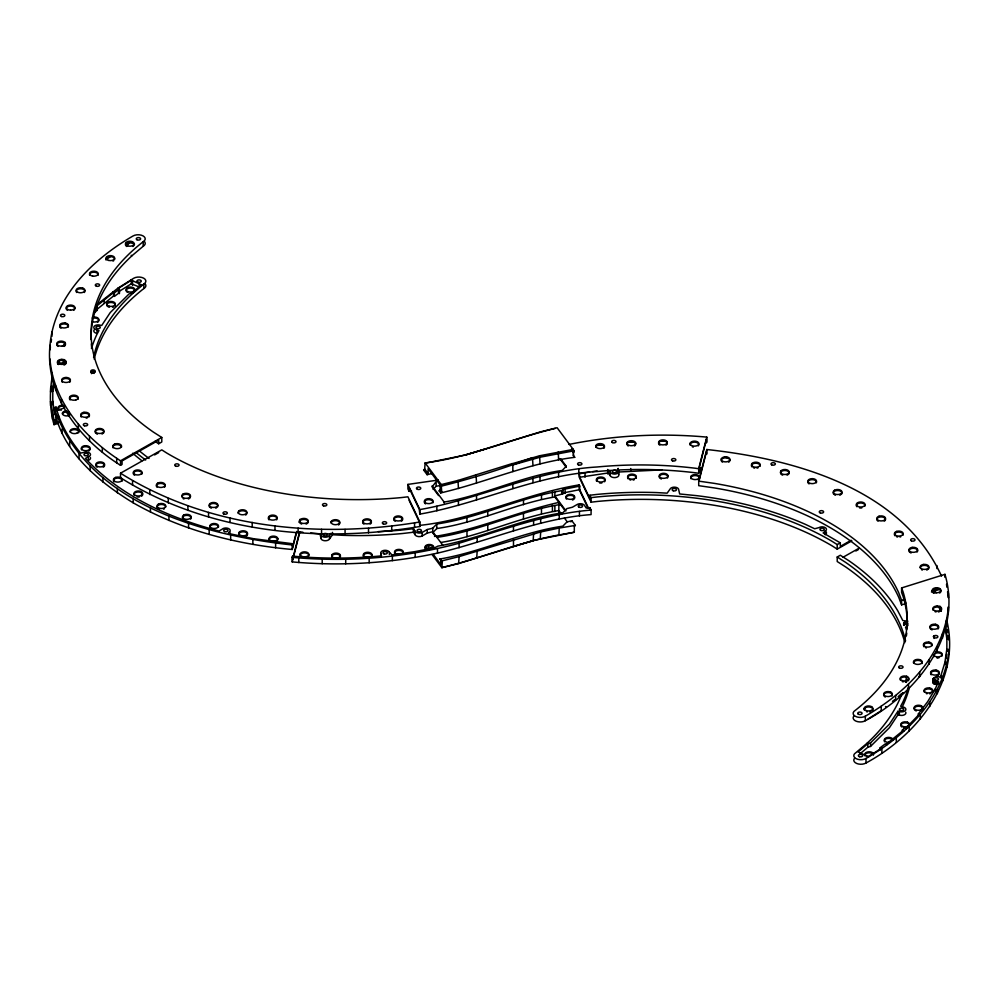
<?xml version="1.0" encoding="UTF-8"?>
<svg xmlns="http://www.w3.org/2000/svg" width="999" height="999" viewBox="0 0 999 999"><rect width="100%" height="100%" fill="white"/><g stroke="black" fill="none" stroke-linecap="round" stroke-linejoin="round"><path stroke-width="1.5" d="M158.691 443.756L158.691 440.209L122.065 460.914L122.065 464.46L120.517 465.334C79.982 439.86 44.918 395.766 49.975 345.354C54.133 296.528 92.732 259.24 133.017 235.989A7.105 4.096 0 0 1 143.057 235.901A7.105 4.096 0 0 1 143.219 241.696A266.858 154.071 0 0 0 153.409 432.105L161.788 437.462L161.788 441.995L158.691 443.756L154.995 441.396M58.379 423.301L54.033 424.662C49.438 408.803 49.563 391.808 52.373 375.624M53.659 381.743L52.797 387.699L52.76 404.72L52.76 401.173L54.658 414.597M946.852 651.098L946.877 635.589L945.616 626.635M853.758 716.196A7.105 4.096 0 0 0 856.255 721.253A7.105 4.096 0 0 0 865.334 720.716C916.807 693.281 963.048 635.664 944.967 574.338L901.597 587.936L901.597 592.469L902.984 596.116A266.858 154.071 0 0 1 907.104 628.771M854.682 758.166A7.105 4.096 0 0 0 856.643 763.448A7.105 4.096 0 0 0 865.983 763.011C915.821 736.051 960.851 682.117 947.139 622.002L947.139 626.548M512.125 463.736L539.622 455.756L573.239 449.413L573.676 456.618L574.712 457.33C528.521 462.962 485.739 482.467 440.671 492.932L439.16 490.896L440.147 489.76L440.147 484.902L428.109 468.718L428.109 473.576L427.122 474.712L423.638 470.029L424.687 468.968L425.112 462.924C469.942 457.317 511.625 438.873 555.294 428.396M50.412 346.89L49.975 349.887L49.975 345.354M51.061 342.37L51.498 339.373M51.498 386.176L50.624 392.182L50.624 387.649M53.871 383.791L52.797 391.246L52.797 387.699M901.597 587.936L902.984 591.57A266.858 154.071 0 0 1 855.132 710.476A7.105 4.096 0 0 0 855.294 716.271A7.105 4.096 0 0 0 865.334 716.183C905.631 692.919 944.23 655.644 948.376 606.818L948.376 611.351M945.116 664.535L945.554 661.55M945.991 658.566L946.64 654.095M902.047 693.393A266.858 154.071 0 0 1 866.92 743.343L855.781 752.771A7.105 4.096 0 0 0 855.943 758.566A7.105 4.096 0 0 0 865.983 758.478C906.268 735.214 944.867 697.939 949.025 649.113L949.025 653.646M90.809 372.14L92.42 370.929L94.868 371.516A2.173 1.249 0 0 1 95.155 372.14M277.66 540.084L277.759 539.635A4.346 2.51 0 0 0 274.538 537.212A4.346 2.51 0 0 0 269.655 538.374L269.231 538.985A4.346 2.51 0 0 0 269.655 540.884M308.179 522.09L308.067 522.564A4.346 2.51 0 0 1 307.63 523.176M308.716 556.006L308.866 555.357A4.346 2.51 0 0 0 305.082 552.872A4.346 2.51 0 0 0 300.324 554.707L300.175 555.357A4.346 2.51 0 0 0 301.448 557.13M331.131 523.001L331.231 522.527A4.346 2.51 0 0 1 335.427 520.666A4.346 2.51 0 0 1 339.623 522.527L339.772 523.176A4.346 2.51 0 0 1 339.623 523.826M667.12 444.031L667.27 443.381A4.346 2.51 0 0 0 662.924 440.871A4.346 2.51 0 0 0 658.591 443.381L658.741 444.031A4.346 2.51 0 0 0 659.852 445.154M699.312 478.721L699.462 478.071A4.346 2.51 0 0 0 695.691 475.586A4.346 2.51 0 0 0 690.933 477.422L690.784 478.071A4.346 2.51 0 0 0 690.933 478.721M933.078 679.02L934.04 680.356L936.35 680.906L936.35 684.452C929.295 684.228 934.102 672.864 940.334 677.397L944.904 662.474L946.852 649.063L946.852 651.423M933.078 682.567L933.516 681.618M292.22 549.487L292.545 543.718L253.484 538.698L228.384 533.466L229.583 531.793A4.358 2.522 0 0 0 227.997 528.346A4.358 2.522 0 0 0 222.04 529.27L218.968 531.043C169.743 518.019 120.567 496.353 85.439 458.429L88.337 456.755A4.358 2.522 0 0 0 89.922 453.321A4.358 2.522 0 0 0 83.966 452.397L80.569 453.096C69.58 439.535 60.29 424.163 56.056 407.093L54.033 407.717C60.764 450.462 98.064 481.468 133.204 502.834C181.693 530.444 236.913 544.542 292.22 549.487L296.828 531.418M296.278 532.579L292.545 547.265L292.545 543.718M299.126 522.39L299.9 519.368M292.22 557.355L292.545 556.118C322.103 558.816 351.948 558.778 381.493 555.869L380.944 553.458A4.358 2.522 0 0 1 384.028 550.387A4.358 2.522 0 0 1 389.36 552.16L391.945 554.895L414.597 551.685L434.565 547.827L437.937 546.128C480.144 538.998 520.054 519.105 562.849 512.762L566.908 508.591L572.377 507.23L577.497 504.308A4.358 2.522 0 0 1 584.652 505.694L586.251 508.066L589.934 507.642L591.083 510.064L591.083 514.597C537.887 518.543 488.923 541.171 437.5 553.121C389.885 563.324 340.721 566.321 292.22 561.9L292.22 557.355C348.089 562.4 404.907 557.867 459.103 543.219C502.485 530.019 545.504 513.836 591.083 510.064M299.65 531.768L292.545 559.665L292.545 556.118M292.22 561.9L299.9 531.78M411.526 491.071L409.066 491.358L409.066 487.824L419.268 509.353L419.842 514.11C479.832 503.696 535.551 474.987 596.977 471.528A266.858 154.071 0 0 1 695.204 472.764L698.713 473.264L698.713 468.731L706.78 437.1C660.814 432.979 614.185 435.239 568.931 444.443M698.713 473.264L699.35 467.232L706.455 439.335L706.455 442.882L706.78 441.645L706.78 437.1M905.569 602.122L905.569 603.633L901.597 604.87L898.75 597.377A266.858 154.071 0 0 0 714.372 487.924L698.713 485.676L698.713 481.131L706.78 449.513C794.729 458.991 901.448 488.523 941.52 576.086M699.35 479.632L706.455 451.735L706.455 454.108M57.742 363.948L58.591 361.001L58.591 364.535L59.316 360.552M918.368 716.258L918.368 713.898L927.734 701.56L935.314 688.823L938.473 681.58L936.35 680.906M426.186 462.987L465.384 455.044L540.372 431.893L557.117 427.734L573.239 449.413M441.883 567.719L442.307 561.675L439.81 558.99C481.393 552.185 520.666 532.23 562.849 526.161L566.908 521.977L571.878 520.754L575.362 525.424L574.313 526.485L574.313 532.23L533.616 540.409L458.628 563.573L441.883 567.719L432.03 554.482M908.203 688.224A271.204 156.581 0 0 1 902.746 702.359L900.673 706.218L902.646 706.93A4.358 2.522 0 0 1 905.544 710.326A4.358 2.522 0 0 1 899.337 711.538L897.926 711.288L889.385 724.213L870.529 742.869L867.831 743.681L858.079 751.935L868.705 756.767M897.926 711.288L897.926 714.834L889.385 727.759L870.529 746.415L867.831 747.227L860.251 753.646M63.012 346.291L65.297 342.445M217.47 506.968L217.72 506.618A4.346 2.51 0 0 0 214.098 503.484A4.346 2.51 0 0 0 209.191 505.969M246.666 513.986L246.716 513.911A4.346 2.51 0 0 0 244.193 510.939A4.346 2.51 0 0 0 238.773 512.012L238.336 512.612A4.346 2.51 0 0 0 238.187 513.261M247.302 535.027L246.928 535.539A4.346 2.51 0 0 1 246.241 536.063M332.492 532.38L332.492 534.74L329.533 538.873A4.358 2.522 0 0 1 324.75 540.721A4.358 2.522 0 0 1 320.954 538.224L320.954 534.677A4.358 2.522 0 0 0 324.75 537.175A4.358 2.522 0 0 0 329.533 535.327L331.006 533.266M729.769 461.014L729.345 461.613A4.346 2.51 0 0 1 728.646 462.137M903.92 625.349C901.772 621.59 909.465 620.604 907.554 624.787M440.671 492.932L441.67 491.795L441.233 484.59L425.112 462.924M434.54 536.451C477.023 529.957 516.57 512.025 558.329 502.522L559.84 504.57L558.853 505.694L558.853 510.551L561.625 514.285M570.891 521.878L571.878 520.754M905.731 728.259L919.342 714.173M438.573 495.579L432.092 486.875L436.151 481.693L436.151 486.238L433.104 489.373M378.196 531.618A271.204 156.581 0 0 0 402.734 529.945L413.399 528.696L414.985 531.068A4.358 2.522 0 0 0 422.14 532.455L427.26 529.532L432.742 528.171L436.788 524C479.595 517.657 519.492 497.764 561.7 490.634L563.086 489.435L579.732 486.101L579.732 489.647L588.661 508.491M434.59 535.202L432.742 532.704L436.788 528.533C477.297 522.877 515.047 503.621 554.87 496.94L565.047 510.639M560.701 458.816L566.258 466.296L562.212 470.467C521.703 476.123 483.953 495.379 444.13 502.06L432.092 485.876M96.591 304.982L117.77 288.286L133.666 278.284A7.105 4.096 0 0 1 143.706 278.197A7.105 4.096 0 0 1 143.868 283.991L143.868 288.524A266.858 154.071 0 0 0 94.206 359.141M97.278 310.214L96.366 309.865L113.524 296.004L113.524 292.457L96.366 306.331L97.278 306.668L97.278 310.214L94.818 312.387L94.818 310.015M95.642 308.117L97.278 306.668M898.151 696.64L901.51 693.668M902.372 732.454L902.372 730.094L904.819 727.921L906.642 728.608M903.283 730.431L886.125 744.305M565.971 510.889L554.87 495.941L561.7 494.18L563.086 492.969L579.732 489.647M442.307 567.407C481.63 558.279 519.055 542.045 558.903 534.964L559.24 528.046L575.362 525.424M851.86 540.846L837.212 549.125L832.342 546.016A266.858 154.071 0 0 0 597.627 501.423L591.083 502.185L579.158 477.023L579.158 472.49L579.732 477.247L589.934 498.776L589.934 495.229L596.915 494.418A271.204 156.581 0 0 1 656.967 492.594L667.157 493.156L670.117 489.023A4.358 2.522 0 0 1 674.899 487.187A4.358 2.522 0 0 1 678.683 489.685L679.67 493.968L696.74 495.666A271.204 156.581 0 0 1 805.431 524.363L814.697 528.771L819.018 527.597A4.358 2.522 0 0 1 825.186 527.597A4.358 2.522 0 0 1 825.186 531.156L823.126 532.942L840.309 542.844L840.309 546.378L851.16 540.247M91.121 339.598A266.858 154.071 0 0 1 132.08 255.657L143.219 246.229A7.105 4.096 0 0 0 144.218 241.271M91.446 348.539A271.204 156.581 0 0 1 96.891 334.39L98.976 330.544L97.003 329.832A4.358 2.522 0 0 1 94.106 326.436A4.358 2.522 0 0 1 100.312 325.224L101.711 325.474L110.252 312.55L129.121 293.893L131.806 293.082L141.558 284.827L130.944 279.995M93.581 357.442A266.858 154.071 0 0 1 132.73 293.419L143.868 283.991M863.935 708.678L866.108 706.842M66.134 362.225L64.148 363.099L59.316 362.912M141.471 496.203L142.07 495.754A4.346 2.51 0 0 0 141.383 492.719A4.346 2.51 0 0 0 136.139 492.32L135.24 492.719A4.346 2.51 0 0 0 134.116 495.142M540.259 538.886L540.671 531.943L559.24 528.046M105.882 259.89L110.552 256.431M113.524 296.004L114.373 296.391L114.373 292.844L119.43 289.086L117.77 288.286M114.373 296.391L119.43 292.632L118.182 292.033M892.469 701.348L894.792 699.612M880.219 750.037L880.219 747.677L885.264 743.918L886.975 744.692M907.954 625.486L905.544 627.21L906.493 629.695M574.313 532.23L558.903 534.964M465.384 455.044L486.288 448.726M458.628 563.573L459.103 556.618L540.671 531.943M476.685 558.029L477.197 551.073M126.349 244.718L130.295 242.233L134.565 244.131M126.748 244.93L130.694 242.445M118.182 288.486L131.344 280.207L131.344 283.753L119.493 291.196M868.306 756.555L881.468 748.276M413.399 528.696L413.399 532.242L414.985 534.615A4.358 2.522 0 0 0 422.14 536.001L427.26 533.079L432.742 531.718L442.932 545.417M120.517 465.334L120.517 460.801L161.788 437.462M120.517 473.201L161.788 449.875L166.658 452.984A266.858 154.071 0 0 0 401.373 497.577L407.917 496.815L419.842 521.977L419.842 526.51C318.931 543.419 208.604 533.016 120.517 477.747L120.517 473.201C208.604 528.483 318.931 538.886 419.842 521.977M154.62 454.92L158.691 452.622M837.212 549.125L837.212 544.592L840.309 542.844M904.857 642.632A266.858 154.071 0 0 0 845.591 566.895L837.212 561.538L837.212 557.005L840.309 555.244L848.913 560.751A271.204 156.581 0 0 1 897.864 610.988L902.821 620.579L907.916 621.203M843.031 557.255L859.302 548.051M855.843 550.998L858.516 549.487M512.737 546.69L533.141 540.734L533.616 533.778M101.973 434.041L102.635 433.753M907.554 624.2L904.132 623.938A2.173 1.249 0 0 1 903.92 622.989M933.391 636.388L934.852 635.901M441.67 486.063C472.452 478.384 502.797 468.743 532.504 457.604L532.966 465.684M441.233 484.59L457.979 480.444L512.15 463.586M438.299 480.044L407.917 484.403L419.842 509.577C479.832 499.15 535.551 470.442 596.977 466.995A266.858 154.071 0 0 1 695.204 468.219L698.713 468.731M436.788 537.387C478.983 531.318 518.244 511.363 559.84 504.57M441.071 542.432C481.331 535.914 519.005 517.007 558.853 510.551M56.056 410.626L64.685 407.929M54.033 424.662L54.033 420.129L56.056 419.493L56.056 423.039L58.929 422.14M901.597 604.87L901.597 600.337L904.495 599.425M931.955 590.821L939.185 588.561M931.443 591.97L940.071 589.273M512.837 471.565L512.837 464.935L540.022 457.217L573.676 450.874M427.122 474.712L432.092 473.476M439.16 490.896L440.147 490.646M432.742 547.315L428.758 548.301L428.758 544.655M441.321 561.026L459.103 556.618M86.176 418.169L87.225 417.919M899.912 537L900.761 536.8M579.732 473.701L589.585 472.028M579.732 477.247L608.279 472.952L610.277 475.736A4.358 2.522 0 0 0 615.621 477.522A4.358 2.522 0 0 0 618.706 474.438L618.156 468.494L618.706 474.438M579.732 486.101L579.158 484.89C525.387 493.681 475.699 518.918 421.391 525.199L420.204 525.337M423.638 470.029L424.687 469.855M436.151 486.238L440.422 485.539M426.81 545.879L425.761 546.053L428.446 549.662M596.49 445.604L602.534 444.742M592.594 471.603L597.127 470.954M589.934 495.229L591.083 497.652L597.627 496.89A266.858 154.071 0 0 1 832.342 541.483L837.212 544.592M413.399 532.242L402.734 533.491A271.204 156.581 0 0 1 342.682 535.302L332.492 534.74M627.297 442.232L633.204 441.833M618.156 472.04L661.788 469.88M66.696 410.926L65.572 411.001A4.346 2.51 0 0 0 62.388 413.748A4.346 2.51 0 0 0 66.696 415.934L67.82 415.846A4.346 2.51 0 0 0 69.768 415.197M661.138 440.984L664.248 440.996M936.75 657.779L937.474 657.841M310.664 533.004L319.98 533.928L320.954 538.224M54.033 407.717C86.426 503.059 202.472 535.314 292.22 544.954M698.713 481.131L714.372 483.379A266.858 154.071 0 0 1 898.75 592.832L901.597 600.337M300.736 531.93L302.909 532.242M724.425 457.155L727.447 457.604M897.926 714.834L899.337 715.084A4.358 2.522 0 0 0 904.17 714.897A4.358 2.522 0 0 0 905.731 712.25M925.623 647.739L926.435 647.939M926.273 693.581L927.072 693.781M92.233 321.678L93.269 321.94A4.346 2.51 0 0 0 98.814 319.268A4.346 2.51 0 0 0 92.42 317.332M918.705 676.41L919.679 676.685L919.679 672.152M918.368 713.898L920.329 714.447L920.329 718.98M108.329 306.93L109.316 307.255M907.567 688.311L908.503 688.636L908.503 684.09M908.216 726.073L909.14 726.385L909.14 730.931M131.169 255.319L132.08 255.657M131.806 293.082L132.73 293.419M866.92 743.343L867.831 743.681L867.831 747.227M902.634 692.669L903.546 693.019M902.372 730.094L904.182 730.781M112.662 292.07L114.373 292.844M885.476 706.543L886.338 706.93M880.219 747.677L881.88 748.476L881.88 753.021M131.344 283.753L139.223 287.013L139.223 283.466M868.056 719.005L881.23 710.714L881.23 706.181M49.95 363.461L49.95 358.928C53.384 402.585 85.202 437.974 120.517 460.801M837.212 557.005L845.591 562.362A266.858 154.071 0 0 1 905.556 640.921M439.81 558.99L442.307 561.675M572.976 454.995L574.712 457.33M559.777 458.566L566.258 467.282L566.258 466.296M564.41 518.019L567.182 521.753M558.653 512.062L560.451 514.473M424.687 468.968L428.109 473.576M440.147 489.76L441.67 491.795M433.379 554.52L440.796 564.485L440.796 559.627M608.94 470.329L610.277 472.202L610.277 475.736M424.525 502.784L424.538 502.809A4.346 2.51 0 0 1 428.708 499.637A4.346 2.51 0 0 1 432.904 502.784M425.599 549.238L425.162 548.626A4.346 2.51 0 0 1 429.92 545.491A4.346 2.51 0 0 1 433.116 549.238M512.037 463.586L512.837 464.935M934.552 590.309L936.063 592.882M932.492 590.709L934.003 593.256M587.762 507.604L579.158 489.423L579.158 484.89M409.066 491.358L407.917 488.936L407.917 484.403M409.066 500.224L418.631 520.417M419.842 526.51L419.268 521.753M940.047 606.256L941.183 611.238M938.91 607.192L940.621 611.113M476.036 474.912L476.548 482.979M457.979 480.444L458.454 488.523M55.357 420.591L56.056 423.039M50.599 405.756L50.599 401.223L54.033 420.129M539.622 455.756L540.022 463.848M627.135 444.855L626.985 444.205A4.346 2.51 0 0 1 630.769 441.72A4.346 2.51 0 0 1 635.526 443.556L635.676 444.205A4.346 2.51 0 0 1 635.526 444.855M627.722 478.034L627.634 477.634A4.346 2.51 0 0 1 631.405 475.149A4.346 2.51 0 0 1 636.163 476.985L636.313 477.634A4.346 2.51 0 0 1 636.163 478.284M394.006 519.855L393.918 519.468A4.346 2.51 0 0 1 397.127 517.045A4.346 2.51 0 0 1 402.01 518.206L402.447 518.818A4.346 2.51 0 0 1 402.447 520.117M362.837 523.001L362.687 522.352A4.346 2.51 0 0 1 366.458 519.867A4.346 2.51 0 0 1 371.216 521.703L371.366 522.352A4.346 2.51 0 0 1 370.092 524.125M558.266 451.848L558.591 459.952M946.503 584.253L946.915 587.25M947.551 591.758L948.401 597.777L948.401 593.244M947.564 629.545L947.989 632.554M948.625 637.062L949.05 640.072L949.05 635.539M945.191 627.197L946.877 639.135L946.877 635.589M947.064 662.637L947.064 667.17M946.415 620.342L946.415 624.875M944.967 574.338L944.967 577.36M943.181 676.023L943.181 680.556M942.532 633.728L942.532 638.261M941.046 675.761L941.046 678.134M938.473 681.58L938.473 683.94M937.399 689.185L937.399 693.718M936.937 565.559L936.937 568.581M936.75 646.877L936.75 651.423M935.501 680.843L935.501 684.39M935.314 688.823L935.314 691.183M934.714 680.656L934.714 684.203M934.065 636.088L934.065 638.448M934.04 680.356L934.04 683.903M933.516 678.084L933.516 683.503M933.191 678.533L933.191 683.054M929.757 702.022L929.757 706.555M929.12 659.727L929.12 664.26M907.104 622.227L907.104 624.6M906.58 622.102L906.58 624.462M906.018 622.065L906.018 624.425M905.456 622.102L905.456 624.462M904.932 622.227L904.932 624.6M904.482 622.427L904.482 624.787M904.132 622.689L904.132 625.049M899.337 711.538L899.337 715.084M898.126 712.1L898.126 714.46M896.303 737.761L896.303 742.294M895.653 695.466L895.653 699.999M870.529 742.869L870.529 746.415M865.983 758.478L865.983 763.011M865.334 716.183L865.334 720.716M825.186 531.156L825.186 534.702A4.358 2.522 0 0 0 825.873 531.655M706.78 449.513L706.78 454.046M700.574 467.582L700.574 472.127M630.744 468.506L630.744 470.879M608.279 470.579L608.279 472.952M607.704 469.455L607.704 473.988M591.083 497.652L591.083 502.185M589.934 507.642L589.934 510.002M585.052 472.664L585.052 477.21M579.445 511.426L579.445 515.959M578.796 469.13L578.796 473.663M565.072 488.936L565.072 493.469M563.086 489.435L563.086 493.968M561.7 490.634L561.7 494.18M559.24 514.66L559.24 519.193M558.591 472.352L558.591 476.898M554.87 492.407L554.87 496.94M554.87 505.794L554.87 511.538M552.422 491.958L552.422 496.491M552.422 505.357L552.422 511.101M541.483 494.667L541.483 499.2M541.483 508.066L541.483 513.811M540.671 518.556L540.671 523.089M540.022 476.248L540.022 480.794M533.616 520.379L533.616 524.925M532.966 478.084L532.966 482.617M523.476 500.187L523.476 504.72M523.476 513.586L523.476 519.33M513.486 526.273L513.486 530.806M513.486 539.66L513.486 546.291M512.837 483.966L512.837 488.511M487.762 511.413L487.762 515.959M487.762 524.812L487.762 530.556M477.197 537.674L477.197 542.207M476.548 495.379L476.548 499.912M466.97 517.507L466.97 522.04M466.97 530.906L466.97 536.65M459.103 543.219L459.103 547.764M458.454 500.924L458.454 505.469M444.13 502.06L444.13 503.059M437.5 548.576L437.5 553.121M436.85 506.281L436.85 510.814M436.788 524L436.788 528.533M432.742 528.171L432.742 532.704M427.26 529.532L427.26 533.079M422.14 532.455L422.14 536.001M419.842 509.577L419.842 514.11M415.197 552.897L415.197 557.43M414.985 531.068L414.985 534.615M414.56 523.001L414.56 527.534M392.37 556.131L392.37 560.664M391.72 526.236L391.72 530.769M389.36 552.16L389.36 554.52M380.944 553.458L380.944 557.005A4.358 2.522 0 0 1 380.944 555.706M369.155 558.266L369.155 562.812M368.506 528.384L368.506 532.917M345.716 559.303L345.716 563.836M345.067 529.408L345.067 533.941M329.533 535.327L329.533 538.873M322.202 559.215L322.202 563.748M321.553 529.32L321.553 533.866M298.788 558.016L298.788 562.549M298.139 528.121L298.139 532.654M275.612 543.294L275.612 547.839M274.975 525.811L274.975 530.344M252.859 539.897L252.859 544.43M252.21 522.402L252.21 526.935M230.657 535.414L230.657 539.959M230.02 517.932L230.02 522.465M229.583 531.793L229.583 534.153M209.178 529.907L209.178 534.44M208.529 512.412L208.529 516.958M188.561 523.389L188.561 527.922M187.912 505.894L187.912 510.439M168.931 515.909L168.931 520.454M168.282 498.426L168.282 502.959M150.437 507.529L150.437 512.062M149.788 490.047L149.788 494.58M143.219 241.696L143.219 246.229M133.204 498.301L133.204 502.834M132.542 280.844L132.542 285.377M132.555 480.806L132.555 485.352M119.43 289.086L119.43 293.631M117.345 488.274L117.345 492.819M116.696 458.391L116.696 462.924M104.208 299.388L104.208 302.934M102.959 477.534L102.959 482.08M102.323 447.652L102.323 452.185M97.003 329.832L97.003 333.379A4.358 2.522 0 0 1 94.356 329.682M94.068 371.054L94.068 373.414M93.544 370.929L93.544 373.289M92.982 370.891L92.982 373.251M92.42 370.929L92.42 373.289M91.896 371.054L91.896 373.414M91.446 371.253L91.446 373.614M90.16 466.158L90.16 470.691M89.523 436.263L89.523 440.796M88.337 456.755L88.337 460.302A4.358 2.522 0 0 0 90.36 457.467M79.033 454.195L79.033 458.741M78.384 424.3L78.384 428.846M69.643 441.758L69.643 446.291M68.993 411.863L68.993 416.396M64.935 360.552L64.935 362.912M64.148 359.565L64.148 363.099M63.299 359.628L63.299 363.174M62.063 428.908L62.063 433.441M61.414 399.013L61.414 403.546M58.454 415.484L58.454 417.844M56.331 415.746L56.331 420.279M56.056 407.093L56.056 409.453M55.694 385.851L55.694 390.384M52.497 414.747L52.497 419.293M51.936 331.83L51.936 336.363M51.861 372.452L51.861 376.998M760.014 466.346A4.346 2.51 0 0 0 757.492 463.386A4.346 2.51 0 0 0 752.072 464.448L751.635 465.047A4.346 2.51 0 0 0 752.072 466.958M758.004 467.869A4.346 2.51 0 0 1 756.955 468.119M754.707 468.119A4.346 2.51 0 0 1 753.658 467.869M808.004 482.779A4.346 2.51 0 0 1 812.199 479.632A4.346 2.51 0 0 1 816.395 482.779M809.128 483.903A4.346 2.51 0 0 1 808.441 483.391M788.586 474.238A4.346 2.51 0 0 0 787 470.816A4.346 2.51 0 0 0 781.068 471.74L780.631 472.34A4.346 2.51 0 0 0 780.481 472.989M787.899 474.762A4.346 2.51 0 0 1 787 475.162M782.654 475.162A4.346 2.51 0 0 1 781.755 474.762M781.068 474.238A4.346 2.51 0 0 1 780.631 473.638M134.59 475.237A4.346 2.51 0 0 1 134.59 471.69L135.489 471.291A4.346 2.51 0 0 1 140.31 471.478A4.346 2.51 0 0 1 141.858 474.113M276.536 519.855A4.346 2.51 0 0 0 276.96 519.243L277.11 518.593A4.346 2.51 0 0 0 273.901 516.183A4.346 2.51 0 0 0 269.018 517.345L268.581 517.944A4.346 2.51 0 0 0 269.018 519.855M246.291 514.51A4.346 2.51 0 0 1 245.592 515.034M216.596 507.742A4.346 2.51 0 0 1 215.697 508.141M211.363 508.141A4.346 2.51 0 0 1 210.464 507.742M209.765 507.217A4.346 2.51 0 0 1 209.34 506.618M190.347 497.477A4.346 2.51 0 0 1 189.91 498.076M189.223 498.601A4.346 2.51 0 0 1 188.324 499.001M183.978 499.001A4.346 2.51 0 0 1 183.079 498.601M181.818 496.828A4.346 2.51 0 0 1 182.392 495.566L183.079 495.054A4.346 2.51 0 0 1 187.812 494.505A4.346 2.51 0 0 1 190.497 496.828M722.514 462.137A4.346 2.51 0 0 1 721.827 461.613M721.39 461.014A4.346 2.51 0 0 1 721.241 460.364L721.39 459.715A4.346 2.51 0 0 1 726.148 457.879A4.346 2.51 0 0 1 729.919 460.364M864.884 506.143A4.346 2.51 0 0 0 862.861 503.321A4.346 2.51 0 0 0 857.617 503.721L856.93 504.245A4.346 2.51 0 0 0 856.93 506.755M861.812 507.917A4.346 2.51 0 0 1 859.565 507.917M841.795 493.668A4.346 2.51 0 0 1 841.358 494.268M840.671 494.792A4.346 2.51 0 0 1 839.772 495.192M835.426 495.192A4.346 2.51 0 0 1 834.527 494.792M833.84 494.268A4.346 2.51 0 0 1 833.84 491.77L834.527 491.246A4.346 2.51 0 0 1 839.26 490.709A4.346 2.51 0 0 1 841.945 493.019M884.927 520.666A4.346 2.51 0 0 1 884.24 521.178M878.109 521.178A4.346 2.51 0 0 1 877.409 520.666M876.985 520.054A4.346 2.51 0 0 1 878.109 517.644L879.008 517.245A4.346 2.51 0 0 1 883.815 517.42A4.346 2.51 0 0 1 885.364 520.054M902.984 535.227A4.346 2.51 0 0 0 901.423 532.592A4.346 2.51 0 0 0 896.615 532.405L895.716 532.804A4.346 2.51 0 0 0 895.029 535.826M897.664 537A4.346 2.51 0 0 1 896.615 536.75M928.708 568.518A4.346 2.51 0 0 1 928.283 569.13M927.584 569.642A4.346 2.51 0 0 1 926.685 570.042M922.352 570.042A4.346 2.51 0 0 1 921.453 569.642M920.179 567.882A4.346 2.51 0 0 1 922.352 565.709L923.401 565.459A4.346 2.51 0 0 1 928.858 567.882M917.057 552.06A4.346 2.51 0 0 0 916.745 549.275A4.346 2.51 0 0 0 912.174 548.389L911.125 548.638A4.346 2.51 0 0 0 909.54 552.06M911.125 552.971A4.346 2.51 0 0 1 910.226 552.572M164.51 487.2A4.346 2.51 0 0 0 163.399 483.953A4.346 2.51 0 0 0 157.692 484.165L156.993 484.69A4.346 2.51 0 0 0 156.993 487.2M339.185 524.425A4.346 2.51 0 0 1 338.499 524.95M306.943 523.688A4.346 2.51 0 0 1 306.044 524.088M301.698 524.088A4.346 2.51 0 0 1 300.811 523.688M300.112 523.176A4.346 2.51 0 0 1 299.538 521.915L299.688 521.266A4.346 2.51 0 0 1 304.445 519.43A4.346 2.51 0 0 1 308.216 521.915M402.01 520.716A4.346 2.51 0 0 1 401.323 521.241M395.179 521.241A4.346 2.51 0 0 1 394.056 520.117M363.961 524.125A4.346 2.51 0 0 1 363.261 523.601M425.636 503.908A4.346 2.51 0 0 1 424.95 503.396M635.089 445.454A4.346 2.51 0 0 1 634.402 445.979M628.259 445.979A4.346 2.51 0 0 1 627.572 445.454M572.714 452.797A4.346 2.51 0 0 0 573.838 450.374L573.401 449.762A4.346 2.51 0 0 0 571.815 448.851M666.683 444.63A4.346 2.51 0 0 1 665.996 445.154M698.239 445.891A4.346 2.51 0 0 0 698.676 445.292L698.825 444.642A4.346 2.51 0 0 0 695.042 442.157A4.346 2.51 0 0 0 690.284 443.993L690.134 444.642A4.346 2.51 0 0 0 690.284 445.292M693.356 447.053A4.346 2.51 0 0 1 692.307 446.803M603.858 448.339A4.346 2.51 0 0 0 604.445 447.09L604.295 446.441A4.346 2.51 0 0 0 599.537 444.605A4.346 2.51 0 0 0 595.766 447.09M906.742 633.041A266.858 154.071 0 0 1 906.393 635.888M572.714 450.237A4.346 2.51 0 0 1 573.401 450.761L573.838 451.361A4.346 2.51 0 0 1 573.988 452.01M938.049 628.958A4.346 2.51 0 0 0 935.414 625.287L934.29 625.199A4.346 2.51 0 0 0 930.531 628.958M932.117 629.87A4.346 2.51 0 0 1 931.218 629.47M939.634 593.031A4.346 2.51 0 0 0 940.571 590.309A4.346 2.51 0 0 0 936.562 588.761L935.439 588.848A4.346 2.51 0 0 0 933.491 593.031M940.983 610.776A4.346 2.51 0 0 0 937.224 607.017L936.1 607.105A4.346 2.51 0 0 0 933.029 610.164M939.397 611.688A4.346 2.51 0 0 1 938.348 611.937M936.1 611.937A4.346 2.51 0 0 1 935.052 611.688M892.007 696.016A4.346 2.51 0 0 0 890.671 693.069L889.684 692.732A4.346 2.51 0 0 0 884.952 693.269A4.346 2.51 0 0 0 883.99 695.991M885.339 697.027A4.346 2.51 0 0 1 884.552 696.565M908.665 680.169A4.346 2.51 0 0 1 908.203 680.769M906.58 681.668A4.346 2.51 0 0 1 905.519 681.905M903.271 681.867A4.346 2.51 0 0 1 902.234 681.605M900.286 680.057A4.346 2.51 0 0 1 905.731 677.06L906.767 677.322A4.346 2.51 0 0 1 908.84 679.532M924.038 646.828A4.346 2.51 0 0 1 923.6 646.228M923.451 645.579A4.346 2.51 0 0 1 927.796 643.069L928.92 643.156A4.346 2.51 0 0 1 932.129 645.579M922.015 663.548A4.346 2.51 0 0 0 919.992 660.726L918.943 660.476A4.346 2.51 0 0 0 913.473 662.899M872.314 710.701A4.346 2.51 0 0 0 871.615 707.667L870.716 707.267A4.346 2.51 0 0 0 865.908 707.454A4.346 2.51 0 0 0 864.36 710.089M870.716 711.613A4.346 2.51 0 0 1 869.679 711.862M867.432 711.862A4.346 2.51 0 0 1 866.383 711.613M113.774 260.639A4.346 2.51 0 0 1 112.974 261.101M106.044 259.415A4.346 2.51 0 0 1 110.377 256.606A4.346 2.51 0 0 1 114.648 259.44M91.721 348.151A266.858 154.071 0 0 1 91.321 343.881M133.566 245.966A4.346 2.51 0 0 1 132.867 246.478M126.736 246.478A4.346 2.51 0 0 1 126.049 245.966M125.612 245.354A4.346 2.51 0 0 1 129.808 242.208A4.346 2.51 0 0 1 133.991 245.354M64.198 346.403A4.346 2.51 0 0 0 62.25 342.207L61.126 342.12A4.346 2.51 0 0 0 56.943 345.279M58.067 346.403A4.346 2.51 0 0 1 57.368 345.879M103.334 433.229A4.346 2.51 0 0 0 103.009 430.457A4.346 2.51 0 0 0 98.451 429.558L97.403 429.807A4.346 2.51 0 0 0 95.23 431.98M97.403 434.153A4.346 2.51 0 0 1 96.503 433.753M95.817 433.229A4.346 2.51 0 0 1 95.38 432.629M112.987 447.789A4.346 2.51 0 0 1 114.111 445.367L115.01 444.98A4.346 2.51 0 0 1 121.516 447.14M70.08 399.937A4.346 2.51 0 0 1 72.715 396.253L73.839 396.178A4.346 2.51 0 0 1 78.034 399.325M88.824 417.008A4.346 2.51 0 0 0 88.499 414.223A4.346 2.51 0 0 0 83.941 413.336L82.892 413.586A4.346 2.51 0 0 0 81.294 417.008M69.805 382.23A4.346 2.51 0 0 0 66.046 378.471L64.923 378.559A4.346 2.51 0 0 0 62.288 382.23M68.257 327.098A4.346 2.51 0 0 0 65.185 324.026L64.061 323.938A4.346 2.51 0 0 0 59.878 327.098M61.001 328.221A4.346 2.51 0 0 1 60.302 327.697M74.75 309.228A4.346 2.51 0 0 0 72.727 306.406L71.691 306.156A4.346 2.51 0 0 0 66.808 307.33A4.346 2.51 0 0 0 67.495 310.352M74.326 309.827A4.346 2.51 0 0 1 73.626 310.352M89.635 275.274A4.346 2.51 0 0 1 93.968 272.178A4.346 2.51 0 0 1 98.014 275.399M84.291 292.507A4.346 2.51 0 0 0 82.705 289.073L81.656 288.823A4.346 2.51 0 0 0 76.199 291.246M76.773 292.507A4.346 2.51 0 0 1 76.336 291.895M65.559 364.136A4.346 2.51 0 0 0 61.801 360.377L60.677 360.464A4.346 2.51 0 0 0 58.029 364.136M64.86 364.66A4.346 2.51 0 0 1 63.961 365.06M139.435 496.915A4.346 2.51 0 0 1 137.188 496.915M275.587 541.808A4.346 2.51 0 0 1 274.538 542.057M272.29 542.057A4.346 2.51 0 0 1 271.253 541.808M103.284 467.182A4.346 2.51 0 0 0 103.971 464.16A4.346 2.51 0 0 0 99.088 462.999L98.039 463.249A4.346 2.51 0 0 0 96.016 466.058M97.14 467.182A4.346 2.51 0 0 1 96.453 466.67M308.279 556.605A4.346 2.51 0 0 1 307.592 557.13M89.46 450.437A4.346 2.51 0 0 1 88.774 450.961M81.506 449.837A4.346 2.51 0 0 1 83.529 447.015L84.578 446.765A4.346 2.51 0 0 1 89.898 449.837M667.332 478.071A4.346 2.51 0 0 0 667.769 477.46L667.919 476.823A4.346 2.51 0 0 0 663.573 474.313A4.346 2.51 0 0 0 659.228 476.823L659.377 477.46A4.346 2.51 0 0 0 659.815 478.071M661.4 478.983A4.346 2.51 0 0 1 660.501 478.583M618.706 470.891A4.358 2.522 0 0 1 615.621 473.976A4.358 2.522 0 0 1 610.277 472.202M574.05 499.113A4.346 2.51 0 0 0 574.475 497.202L574.05 496.603A4.346 2.51 0 0 0 568.119 495.679A4.346 2.51 0 0 0 566.533 499.113M573.364 499.625A4.346 2.51 0 0 1 572.464 500.024M371.428 557.042A4.346 2.51 0 0 0 372.015 555.794L371.865 555.144A4.346 2.51 0 0 0 367.108 553.309A4.346 2.51 0 0 0 363.324 555.794L363.474 556.443A4.346 2.51 0 0 0 363.911 557.042M78.671 432.767A4.346 2.51 0 0 0 74.475 429.607L73.364 429.695A4.346 2.51 0 0 0 70.142 432.117M210.414 528.259A4.346 2.51 0 0 1 213.049 524.587A4.346 2.51 0 0 1 218.519 526.997M247.365 534.94A4.346 2.51 0 0 0 244.83 531.98A4.346 2.51 0 0 0 239.41 533.041L238.986 533.641A4.346 2.51 0 0 0 238.986 534.94M240.097 536.063A4.346 2.51 0 0 1 239.41 535.539M58.679 409.977A4.346 2.51 0 0 1 61.314 406.306L62.438 406.218A4.346 2.51 0 0 1 64.61 406.556M61.314 410.152A4.346 2.51 0 0 1 58.104 407.742A4.346 2.51 0 0 1 61.314 405.319L62.438 405.232A4.346 2.51 0 0 1 63.561 405.319M145.404 284.216A7.105 4.096 0 0 1 143.868 288.524M107.53 306.456A4.346 2.51 0 0 1 110.452 302.46A4.346 2.51 0 0 1 114.997 305.919M113.624 306.943A4.346 2.51 0 0 1 112.637 307.267M190.559 519.105A4.346 2.51 0 0 0 189.435 515.871A4.346 2.51 0 0 0 183.729 516.083L183.042 516.608A4.346 2.51 0 0 0 183.042 519.105M62.5 413.773A4.346 2.51 0 0 1 65.572 412L66.696 411.913A4.346 2.51 0 0 1 67.82 412M432.43 548.763A4.346 2.51 0 0 0 430.482 544.567A4.346 2.51 0 0 0 425.162 547.639L425.599 548.239A4.346 2.51 0 0 0 429.358 549.487M401.074 554.083A4.346 2.51 0 0 0 403.097 551.261L402.659 550.661A4.346 2.51 0 0 0 397.777 549.487A4.346 2.51 0 0 0 394.555 551.91L394.705 552.559A4.346 2.51 0 0 0 398.901 554.42M403.097 553.546A4.346 2.51 0 0 1 402.659 554.158M396.728 555.069A4.346 2.51 0 0 1 395.829 554.67M395.142 554.158A4.346 2.51 0 0 1 394.705 553.546L394.555 552.897A4.346 2.51 0 0 1 397.777 550.474A4.346 2.51 0 0 1 402.659 551.648L403.097 552.247A4.346 2.51 0 0 1 403.234 552.897M339.835 557.867A4.346 2.51 0 0 0 340.409 556.618L340.259 555.968A4.346 2.51 0 0 0 336.076 554.108A4.346 2.51 0 0 0 331.88 555.968L331.73 556.618A4.346 2.51 0 0 0 331.88 557.267M338.249 558.778A4.346 2.51 0 0 1 337.2 559.028M334.952 559.028A4.346 2.51 0 0 1 333.903 558.778M114.073 481.83A4.346 2.51 0 0 1 114.76 478.808L115.659 478.409A4.346 2.51 0 0 1 120.467 478.596A4.346 2.51 0 0 1 122.015 481.231M906.605 676.485A266.858 154.071 0 0 1 905.444 682.155M906.83 679.607A266.858 154.071 0 0 1 906.343 682.442M698.888 479.333A4.346 2.51 0 0 1 698.189 479.845M884.627 741.832A4.346 2.51 0 0 1 885.601 739.11A4.346 2.51 0 0 1 890.334 738.573L891.308 738.91A4.346 2.51 0 0 1 892.669 739.934M932.192 692.669A4.346 2.51 0 0 0 929.557 688.998L928.433 688.91A4.346 2.51 0 0 0 924.25 692.057M930.606 693.581A4.346 2.51 0 0 1 929.557 693.83M938.998 657.779A4.346 2.51 0 0 1 937.874 657.866M934.115 656.618A4.346 2.51 0 0 1 933.678 654.707M934.802 653.596A4.346 2.51 0 0 1 936.75 652.946L937.874 652.859A4.346 2.51 0 0 1 942.057 656.006M938.698 674.8A4.346 2.51 0 0 0 936.063 671.128L934.939 671.041A4.346 2.51 0 0 0 931.18 674.8M937.999 675.312A4.346 2.51 0 0 1 937.099 675.711M922.664 709.39A4.346 2.51 0 0 1 922.227 710.002M921.54 710.514A4.346 2.51 0 0 1 920.641 710.913M916.295 710.913A4.346 2.51 0 0 1 915.396 710.514M914.709 710.002A4.346 2.51 0 0 1 915.022 707.217A4.346 2.51 0 0 1 919.592 706.318L920.641 706.568A4.346 2.51 0 0 1 922.801 708.741M909.315 726.011A4.346 2.51 0 0 0 907.404 723.164L906.368 722.901A4.346 2.51 0 0 0 900.923 725.898M905.032 727.809A4.346 2.51 0 0 1 903.92 727.709M901.997 727.035A4.346 2.51 0 0 1 901.335 726.51M933.678 655.019A4.346 2.51 0 0 0 936.75 656.793L937.874 656.88A4.346 2.51 0 0 0 942.207 654.37A4.346 2.51 0 0 0 937.874 651.86L936.75 651.947A4.346 2.51 0 0 0 935.701 652.197M889.197 742.382A4.346 2.51 0 0 1 884.352 739.56A4.346 2.51 0 0 1 890.334 737.587L891.308 737.911A4.346 2.51 0 0 1 892.956 739.585M909.402 687.474A271.204 156.581 0 0 1 902.746 705.906M634.14 479.807A4.346 2.51 0 0 1 633.104 480.057M630.856 480.057A4.346 2.51 0 0 1 629.807 479.807M628.221 478.896A4.346 2.51 0 0 1 627.784 478.284M873.388 754.944A4.346 2.51 0 0 0 872.264 752.522L871.365 752.122A4.346 2.51 0 0 0 866.133 752.522A4.346 2.51 0 0 0 865.434 755.544M868.069 756.718A4.346 2.51 0 0 1 867.02 756.468M865.009 755.931A4.346 2.51 0 0 1 866.558 753.296A4.346 2.51 0 0 1 871.365 753.109L872.264 753.508A4.346 2.51 0 0 1 873.388 754.632M141.983 460.801A271.204 156.581 0 0 1 132.705 453.234M145.667 460.015A271.204 156.581 0 0 1 136.089 452.559M149.076 458.454A266.858 154.071 0 0 1 139.66 451.123M229.583 532.817A4.358 2.522 0 0 1 230.17 534.078M604.507 481.78A4.346 2.51 0 0 0 605.082 480.531L604.944 479.882A4.346 2.51 0 0 0 599.625 478.109A4.346 2.51 0 0 0 596.553 481.181M601.873 482.954A4.346 2.51 0 0 1 599.625 482.954M164.473 508.741A4.346 2.51 0 0 1 163.574 509.14M159.228 509.14A4.346 2.51 0 0 1 158.329 508.741M157.642 508.229A4.346 2.51 0 0 1 157.205 507.617M157.055 506.98A4.346 2.51 0 0 1 157.642 505.719L158.329 505.207A4.346 2.51 0 0 1 163.062 504.657A4.346 2.51 0 0 1 165.747 506.98M92.42 318.331A4.346 2.51 0 0 1 97.228 318.581A4.346 2.51 0 0 1 98.664 321.241M98.202 321.84A4.346 2.51 0 0 1 97.49 322.34M134.203 291.808A4.346 2.51 0 0 1 133.516 292.32M127.385 292.32A4.346 2.51 0 0 1 129.321 288.124A4.346 2.51 0 0 1 134.64 291.196M277.11 517.607L276.96 518.256A4.346 2.51 0 0 1 271.653 520.029A4.346 2.51 0 0 1 268.581 516.958L269.018 516.358A4.346 2.51 0 0 1 273.901 515.184A4.346 2.51 0 0 1 277.11 517.607M277.759 538.636L277.61 539.285A4.346 2.51 0 0 1 272.29 541.058A4.346 2.51 0 0 1 269.231 537.986L269.655 537.387A4.346 2.51 0 0 1 274.538 536.213A4.346 2.51 0 0 1 277.759 538.636M299.688 520.279L299.538 520.929A4.346 2.51 0 0 0 303.309 523.414A4.346 2.51 0 0 0 308.067 521.578L308.216 520.929A4.346 2.51 0 0 0 304.445 518.444A4.346 2.51 0 0 0 299.688 520.279M300.324 553.708L300.175 554.358A4.346 2.51 0 0 0 303.958 556.843A4.346 2.51 0 0 0 308.716 555.007L308.866 554.358A4.346 2.51 0 0 0 305.082 551.873A4.346 2.51 0 0 0 300.324 553.708M331.231 521.54L331.081 522.177A4.346 2.51 0 0 0 335.427 524.687A4.346 2.51 0 0 0 339.772 522.177L339.623 521.54A4.346 2.51 0 0 0 335.427 519.68A4.346 2.51 0 0 0 331.231 521.54M331.88 554.969L331.73 555.619A4.346 2.51 0 0 0 336.076 558.129A4.346 2.51 0 0 0 340.409 555.619L340.259 554.969A4.346 2.51 0 0 0 336.076 553.109A4.346 2.51 0 0 0 331.88 554.969M667.27 442.382L667.12 443.032A4.346 2.51 0 0 1 662.924 444.892A4.346 2.51 0 0 1 658.741 443.032L658.591 442.382A4.346 2.51 0 0 1 662.924 439.885A4.346 2.51 0 0 1 667.27 442.382M667.919 475.824L667.769 476.473A4.346 2.51 0 0 1 663.573 478.334A4.346 2.51 0 0 1 659.377 476.473L659.228 475.824A4.346 2.51 0 0 1 663.573 473.314A4.346 2.51 0 0 1 667.919 475.824M690.284 442.994L690.134 443.643A4.346 2.51 0 0 0 693.918 446.128A4.346 2.51 0 0 0 698.676 444.293L698.825 443.643A4.346 2.51 0 0 0 695.042 441.158A4.346 2.51 0 0 0 690.284 442.994M690.933 476.436L690.784 477.085A4.346 2.51 0 0 0 694.555 479.57A4.346 2.51 0 0 0 699.312 477.734L699.462 477.085A4.346 2.51 0 0 0 695.691 474.6A4.346 2.51 0 0 0 690.933 476.436M721.39 458.716L721.241 459.365A4.346 2.51 0 0 0 724.462 461.788A4.346 2.51 0 0 0 729.345 460.626L729.769 460.015A4.346 2.51 0 0 0 726.71 456.943A4.346 2.51 0 0 0 721.39 458.716M217.72 505.631L217.282 506.231A4.346 2.51 0 0 1 209.977 506.418A4.346 2.51 0 0 1 212.775 502.509A4.346 2.51 0 0 1 217.72 505.631M218.369 526.66L217.932 527.26A4.346 2.51 0 0 1 210.614 527.447A4.346 2.51 0 0 1 213.424 523.538A4.346 2.51 0 0 1 218.369 526.66M238.773 511.013L238.336 511.613A4.346 2.51 0 0 0 240.871 514.585A4.346 2.51 0 0 0 246.291 513.523L246.716 512.912A4.346 2.51 0 0 0 244.193 509.952A4.346 2.51 0 0 0 238.773 511.013M239.41 532.042L238.986 532.654A4.346 2.51 0 0 0 241.508 535.614A4.346 2.51 0 0 0 246.928 534.552L247.365 533.953A4.346 2.51 0 0 0 244.83 530.981A4.346 2.51 0 0 0 239.41 532.042M752.072 463.461L751.635 464.06A4.346 2.51 0 0 0 754.17 467.02A4.346 2.51 0 0 0 759.59 465.959L760.014 465.359A4.346 2.51 0 0 0 757.492 462.387A4.346 2.51 0 0 0 752.072 463.461M781.068 470.741L780.631 471.353A4.346 2.51 0 0 0 785.576 474.463A4.346 2.51 0 0 0 788.386 470.566A4.346 2.51 0 0 0 781.068 470.741M141.421 473.726L140.734 474.238A4.346 2.51 0 0 1 134.59 474.238A4.346 2.51 0 0 1 134.59 470.704L135.489 470.304A4.346 2.51 0 0 1 140.734 470.704A4.346 2.51 0 0 1 141.421 473.726M142.07 494.755L141.383 495.279A4.346 2.51 0 0 1 135.24 495.279A4.346 2.51 0 0 1 135.24 491.733L136.139 491.333A4.346 2.51 0 0 1 141.383 491.733A4.346 2.51 0 0 1 142.07 494.755M157.692 483.179L156.993 483.691A4.346 2.51 0 0 0 158.117 486.938A4.346 2.51 0 0 0 163.824 486.725L164.51 486.201A4.346 2.51 0 0 0 163.399 482.967A4.346 2.51 0 0 0 157.692 483.179M158.329 504.208L157.642 504.732A4.346 2.51 0 0 0 158.754 507.967A4.346 2.51 0 0 0 164.473 507.754L165.16 507.23A4.346 2.51 0 0 0 164.048 503.996A4.346 2.51 0 0 0 158.329 504.208M183.079 494.055L182.392 494.58A4.346 2.51 0 0 0 185.777 498.326A4.346 2.51 0 0 0 190.235 494.98A4.346 2.51 0 0 0 183.079 494.055M183.729 515.097L183.042 515.609A4.346 2.51 0 0 0 186.426 519.355A4.346 2.51 0 0 0 190.871 516.008A4.346 2.51 0 0 0 183.729 515.097M815.958 482.392L815.271 482.917A4.346 2.51 0 0 1 808.129 482.005A4.346 2.51 0 0 1 812.574 478.646A4.346 2.51 0 0 1 815.958 482.392M834.527 490.259L833.84 490.771A4.346 2.51 0 0 0 834.952 494.018A4.346 2.51 0 0 0 840.671 493.793L841.358 493.281A4.346 2.51 0 0 0 840.246 490.034A4.346 2.51 0 0 0 834.527 490.259M857.617 502.734L856.93 503.246A4.346 2.51 0 0 0 857.617 506.281A4.346 2.51 0 0 0 862.861 506.68L863.76 506.281A4.346 2.51 0 0 0 863.76 502.734A4.346 2.51 0 0 0 857.617 502.734M102.635 432.754L101.736 433.154A4.346 2.51 0 0 1 95.817 432.242A4.346 2.51 0 0 1 97.403 428.808L98.451 428.559A4.346 2.51 0 0 1 103.334 429.732A4.346 2.51 0 0 1 102.635 432.754M115.01 443.981L114.111 444.38A4.346 2.51 0 0 0 113.736 447.677A4.346 2.51 0 0 0 119.356 448.326L120.255 447.927A4.346 2.51 0 0 0 120.629 444.63A4.346 2.51 0 0 0 115.01 443.981M103.284 466.196L102.385 466.595A4.346 2.51 0 0 1 96.453 465.671A4.346 2.51 0 0 1 98.039 462.25L99.088 462A4.346 2.51 0 0 1 103.971 463.174A4.346 2.51 0 0 1 103.284 466.196M115.659 477.422L114.76 477.822A4.346 2.51 0 0 0 114.385 481.118A4.346 2.51 0 0 0 119.992 481.755L120.891 481.356A4.346 2.51 0 0 0 121.266 478.059A4.346 2.51 0 0 0 115.659 477.422M879.008 516.246L878.109 516.645A4.346 2.51 0 0 0 877.734 519.942A4.346 2.51 0 0 0 883.341 520.591L884.24 520.192A4.346 2.51 0 0 0 884.615 516.895A4.346 2.51 0 0 0 879.008 516.246M896.615 531.418L895.716 531.818A4.346 2.51 0 0 0 895.029 534.84A4.346 2.51 0 0 0 899.912 536.001L900.961 535.751A4.346 2.51 0 0 0 902.547 532.33A4.346 2.51 0 0 0 896.615 531.418M76.011 399.862L74.962 400.112A4.346 2.51 0 0 1 69.643 398.339A4.346 2.51 0 0 1 72.715 395.267L73.839 395.179A4.346 2.51 0 0 1 78.034 397.04A4.346 2.51 0 0 1 76.011 399.862M83.941 412.337L82.892 412.587A4.346 2.51 0 0 0 81.044 415.721A4.346 2.51 0 0 0 86.176 417.182L87.225 416.933A4.346 2.51 0 0 0 89.073 413.798A4.346 2.51 0 0 0 83.941 412.337M76.648 433.291L75.599 433.541A4.346 2.51 0 0 1 70.292 431.768A4.346 2.51 0 0 1 73.364 428.708L74.475 428.621A4.346 2.51 0 0 1 78.671 430.482A4.346 2.51 0 0 1 76.648 433.291M84.578 445.779L83.529 446.029A4.346 2.51 0 0 0 81.693 449.15A4.346 2.51 0 0 0 86.826 450.611L87.875 450.362A4.346 2.51 0 0 0 89.71 447.24A4.346 2.51 0 0 0 84.578 445.779M912.174 547.39L911.125 547.639A4.346 2.51 0 0 0 909.29 550.774A4.346 2.51 0 0 0 914.422 552.235L915.471 551.985A4.346 2.51 0 0 0 917.307 548.851A4.346 2.51 0 0 0 912.174 547.39M923.401 564.46L922.352 564.71A4.346 2.51 0 0 0 920.329 567.532A4.346 2.51 0 0 0 924.525 569.393L925.636 569.305A4.346 2.51 0 0 0 928.708 566.233A4.346 2.51 0 0 0 923.401 564.46M62.25 346.054L61.126 346.141A4.346 2.51 0 0 1 56.793 343.644A4.346 2.51 0 0 1 61.126 341.134L62.25 341.221A4.346 2.51 0 0 1 65.472 343.644A4.346 2.51 0 0 1 62.25 346.054M61.801 359.39L60.677 359.478A4.346 2.51 0 0 0 57.492 362.225A4.346 2.51 0 0 0 61.801 364.398L62.912 364.31A4.346 2.51 0 0 0 66.096 361.563A4.346 2.51 0 0 0 61.801 359.39M66.046 377.485L64.923 377.572A4.346 2.51 0 0 0 61.751 380.319A4.346 2.51 0 0 0 66.046 382.492L67.17 382.405A4.346 2.51 0 0 0 70.355 379.657A4.346 2.51 0 0 0 66.046 377.485M936.562 587.762L935.439 587.849A4.346 2.51 0 0 0 932.254 590.596A4.346 2.51 0 0 0 936.562 592.782L937.686 592.694A4.346 2.51 0 0 0 940.858 589.947A4.346 2.51 0 0 0 936.562 587.762M937.224 606.018L936.1 606.106A4.346 2.51 0 0 0 932.879 608.528A4.346 2.51 0 0 0 936.1 610.951L937.224 611.038A4.346 2.51 0 0 0 941.57 608.528A4.346 2.51 0 0 0 937.224 606.018M70.567 310.09L69.443 310.002A4.346 2.51 0 0 1 66.371 306.943A4.346 2.51 0 0 1 71.691 305.17L72.727 305.419A4.346 2.51 0 0 1 74.75 308.229A4.346 2.51 0 0 1 70.567 310.09M65.185 323.039L64.061 322.952A4.346 2.51 0 0 0 59.765 325.125A4.346 2.51 0 0 0 62.937 327.872L64.061 327.959A4.346 2.51 0 0 0 68.369 325.786A4.346 2.51 0 0 0 65.185 323.039M935.414 624.288L934.29 624.2A4.346 2.51 0 0 0 929.982 626.385A4.346 2.51 0 0 0 933.166 629.133L934.29 629.22A4.346 2.51 0 0 0 938.598 627.035A4.346 2.51 0 0 0 935.414 624.288M928.92 642.157L927.796 642.07A4.346 2.51 0 0 0 923.6 643.93A4.346 2.51 0 0 0 925.623 646.753L926.672 647.002A4.346 2.51 0 0 0 931.98 645.229A4.346 2.51 0 0 0 928.92 642.157M936.063 670.129L934.939 670.042A4.346 2.51 0 0 0 930.631 672.227A4.346 2.51 0 0 0 933.815 674.974L934.939 675.062A4.346 2.51 0 0 0 939.235 672.876A4.346 2.51 0 0 0 936.063 670.129M929.557 687.999L928.433 687.911A4.346 2.51 0 0 0 924.25 689.772A4.346 2.51 0 0 0 926.273 692.594L927.309 692.844A4.346 2.51 0 0 0 932.629 691.071A4.346 2.51 0 0 0 929.557 687.999M82.705 288.087L81.656 287.837A4.346 2.51 0 0 0 76.523 289.298A4.346 2.51 0 0 0 78.359 292.432L79.408 292.682A4.346 2.51 0 0 0 84.54 291.221A4.346 2.51 0 0 0 82.705 288.087M919.992 659.74L918.943 659.49A4.346 2.51 0 0 0 913.81 660.951A4.346 2.51 0 0 0 915.646 664.085L916.695 664.335A4.346 2.51 0 0 0 921.827 662.874A4.346 2.51 0 0 0 919.992 659.74M920.641 705.581L919.592 705.331A4.346 2.51 0 0 0 914.46 706.793A4.346 2.51 0 0 0 916.295 709.927L917.344 710.177A4.346 2.51 0 0 0 922.477 708.716A4.346 2.51 0 0 0 920.641 705.581M92.632 276.099L91.596 275.836A4.346 2.51 0 0 1 91.458 271.603A4.346 2.51 0 0 1 98.152 273.326A4.346 2.51 0 0 1 92.632 276.099M906.767 676.335L905.731 676.073A4.346 2.51 0 0 0 900.211 678.845A4.346 2.51 0 0 0 906.905 680.556A4.346 2.51 0 0 0 906.767 676.335M907.404 722.177L906.368 721.915A4.346 2.51 0 0 0 900.848 724.687A4.346 2.51 0 0 0 907.542 726.398A4.346 2.51 0 0 0 907.404 722.177M108.666 260.427L107.692 260.09A4.346 2.51 0 0 1 108.367 255.881A4.346 2.51 0 0 1 114.685 258.017A4.346 2.51 0 0 1 108.666 260.427M109.316 306.268L108.329 305.931A4.346 2.51 0 0 1 109.016 301.723A4.346 2.51 0 0 1 115.335 303.858A4.346 2.51 0 0 1 109.316 306.268M890.671 692.07L889.684 691.745A4.346 2.51 0 0 0 883.665 694.143A4.346 2.51 0 0 0 889.984 696.278A4.346 2.51 0 0 0 890.671 692.07M127.635 245.891L126.736 245.492A4.346 2.51 0 0 1 128.322 241.358A4.346 2.51 0 0 1 134.128 243.931A4.346 2.51 0 0 1 127.635 245.891M128.284 291.733L127.385 291.333A4.346 2.51 0 0 1 128.958 287.2A4.346 2.51 0 0 1 134.778 289.772A4.346 2.51 0 0 1 128.284 291.733M871.615 706.68L870.716 706.281A4.346 2.51 0 0 0 864.222 708.229A4.346 2.51 0 0 0 870.042 710.801A4.346 2.51 0 0 0 871.615 706.68M596.341 447.352L595.904 446.753A4.346 2.51 0 0 1 598.975 443.681A4.346 2.51 0 0 1 604.295 445.454L604.445 446.103A4.346 2.51 0 0 1 601.223 448.526A4.346 2.51 0 0 1 596.341 447.352M596.99 480.794L596.553 480.182A4.346 2.51 0 0 1 599.625 477.11A4.346 2.51 0 0 1 604.944 478.883L605.082 479.532A4.346 2.51 0 0 1 601.873 481.955A4.346 2.51 0 0 1 596.99 480.794M574.475 496.216L574.05 495.604A4.346 2.51 0 0 0 566.733 495.429A4.346 2.51 0 0 0 569.53 499.325A4.346 2.51 0 0 0 574.475 496.216M424.95 502.397L424.525 501.798A4.346 2.51 0 0 1 429.47 498.676A4.346 2.51 0 0 1 432.267 502.584A4.346 2.51 0 0 1 424.95 502.397M402.447 517.819L402.01 517.22A4.346 2.51 0 0 0 397.127 516.046A4.346 2.51 0 0 0 393.918 518.469L394.056 519.118A4.346 2.51 0 0 0 399.375 520.891A4.346 2.51 0 0 0 402.447 517.819M635.676 443.206L635.526 442.557A4.346 2.51 0 0 0 630.769 440.721A4.346 2.51 0 0 0 626.985 443.206L627.135 443.856A4.346 2.51 0 0 0 631.892 445.691A4.346 2.51 0 0 0 635.676 443.206M636.313 476.648L636.163 475.999A4.346 2.51 0 0 0 631.405 474.163A4.346 2.51 0 0 0 627.634 476.648L627.784 477.297A4.346 2.51 0 0 0 632.542 479.133A4.346 2.51 0 0 0 636.313 476.648M371.366 521.366L371.216 520.716A4.346 2.51 0 0 0 366.458 518.881A4.346 2.51 0 0 0 362.687 521.366L362.837 522.015A4.346 2.51 0 0 0 367.595 523.851A4.346 2.51 0 0 0 371.366 521.366M372.015 554.795L371.865 554.145A4.346 2.51 0 0 0 367.108 552.31A4.346 2.51 0 0 0 363.324 554.795L363.474 555.444A4.346 2.51 0 0 0 368.231 557.28A4.346 2.51 0 0 0 372.015 554.795M224.088 514.123A2.173 1.249 0 0 0 227.335 513.036A2.173 1.249 0 0 0 224.088 511.95A2.173 1.249 0 0 0 224.088 514.123M175.812 466.171A2.173 1.249 0 0 0 179.071 465.084A2.173 1.249 0 0 0 175.812 463.998A2.173 1.249 0 0 0 175.812 466.171M911.313 540.771A2.173 1.249 0 0 0 914.947 540.209A2.173 1.249 0 0 0 912.287 538.673A2.173 1.249 0 0 0 911.313 540.771M820.366 512.974A2.173 1.249 0 0 0 823.626 511.888A2.173 1.249 0 0 0 820.366 510.801A2.173 1.249 0 0 0 820.366 512.974M771.653 464.822A2.173 1.249 0 0 0 775.286 464.26A2.173 1.249 0 0 0 772.627 462.724A2.173 1.249 0 0 0 771.653 464.822M383.429 524A2.173 1.249 0 0 0 386.675 522.914A2.173 1.249 0 0 0 383.429 521.828A2.173 1.249 0 0 0 383.429 524M323.589 505.869A2.173 1.249 0 0 0 326.835 504.782A2.173 1.249 0 0 0 323.589 503.696A2.173 1.249 0 0 0 323.589 505.869M672.602 460.876A2.173 1.249 0 0 0 675.848 459.79A2.173 1.249 0 0 0 672.602 458.703A2.173 1.249 0 0 0 672.602 460.876M612.312 442.532A2.173 1.249 0 0 0 615.946 441.983A2.173 1.249 0 0 0 613.286 440.447A2.173 1.249 0 0 0 612.312 442.532M578.533 464.935A2.173 1.249 0 0 0 581.905 463.973A2.173 1.249 0 0 0 578.771 462.774A2.173 1.249 0 0 0 578.533 464.935M417.42 489.31A2.173 1.249 0 0 0 420.779 488.349A2.173 1.249 0 0 0 417.644 487.15A2.173 1.249 0 0 0 417.42 489.31M858.366 714.21A2.173 1.249 0 0 0 862 713.648A2.173 1.249 0 0 0 859.34 712.112A2.173 1.249 0 0 0 858.366 714.21M934.165 637.612A2.173 1.249 0 0 0 937.799 637.05A2.173 1.249 0 0 0 935.139 635.514A2.173 1.249 0 0 0 934.165 637.612M899.337 667.956A2.173 1.249 0 0 0 902.971 667.394A2.173 1.249 0 0 0 900.311 665.858A2.173 1.249 0 0 0 899.337 667.956M136.913 239.723A2.173 1.249 0 0 0 140.547 239.161A2.173 1.249 0 0 0 137.887 237.625A2.173 1.249 0 0 0 136.913 239.723M61.576 316.533A2.173 1.249 0 0 0 64.823 315.447A2.173 1.249 0 0 0 61.576 314.36A2.173 1.249 0 0 0 61.576 316.533M96.404 286.189A2.173 1.249 0 0 0 99.65 285.102A2.173 1.249 0 0 0 96.404 284.016A2.173 1.249 0 0 0 96.404 286.189M84.415 425.774A2.173 1.249 0 0 0 87.675 424.687A2.173 1.249 0 0 0 84.415 423.601A2.173 1.249 0 0 0 84.415 425.774M91.446 372.028A2.173 1.249 0 0 0 95.08 371.466A2.173 1.249 0 0 0 92.42 369.942A2.173 1.249 0 0 0 91.446 372.028M324.225 535.764A2.173 1.249 0 0 0 327.485 534.677A2.173 1.249 0 0 0 324.225 533.591A2.173 1.249 0 0 0 324.225 535.764M613.411 472.627A2.173 1.249 0 0 0 616.658 471.54A2.173 1.249 0 0 0 613.411 470.454A2.173 1.249 0 0 0 613.411 472.627M384.066 553.896A2.173 1.249 0 0 0 387.325 552.809A2.173 1.249 0 0 0 384.066 551.723A2.173 1.249 0 0 0 384.066 553.896M418.057 531.618A2.173 1.249 0 0 0 421.428 530.644A2.173 1.249 0 0 0 418.294 529.445A2.173 1.249 0 0 0 418.057 531.618M821.016 530.457A2.173 1.249 0 0 0 824.275 529.37A2.173 1.249 0 0 0 821.016 528.284A2.173 1.249 0 0 0 821.016 530.457M859.465 756.705A2.173 1.249 0 0 0 862.724 755.619A2.173 1.249 0 0 0 859.465 754.532A2.173 1.249 0 0 0 859.465 756.705M899.987 710.252A2.173 1.249 0 0 0 903.608 709.69A2.173 1.249 0 0 0 900.961 708.154A2.173 1.249 0 0 0 899.987 710.252M934.814 679.907A2.173 1.249 0 0 0 938.436 679.345A2.173 1.249 0 0 0 935.788 677.809A2.173 1.249 0 0 0 934.814 679.907M224.725 531.618A2.173 1.249 0 0 0 227.984 530.531A2.173 1.249 0 0 0 224.725 529.445A2.173 1.249 0 0 0 224.725 531.618M84.615 455.469A2.173 1.249 0 0 0 88.249 454.907A2.173 1.249 0 0 0 85.589 453.371A2.173 1.249 0 0 0 84.615 455.469M579.183 507.23A2.173 1.249 0 0 0 582.554 506.268A2.173 1.249 0 0 0 579.42 505.069A2.173 1.249 0 0 0 579.183 507.23M673.239 490.771A2.173 1.249 0 0 0 676.498 489.685A2.173 1.249 0 0 0 673.239 488.598A2.173 1.249 0 0 0 673.239 490.771M138.012 282.218A2.173 1.249 0 0 0 141.259 281.131A2.173 1.249 0 0 0 138.012 280.057A2.173 1.249 0 0 0 138.012 282.218M97.04 328.484A2.173 1.249 0 0 0 100.3 327.397A2.173 1.249 0 0 0 97.04 326.311A2.173 1.249 0 0 0 97.04 328.484"/></g></svg>
